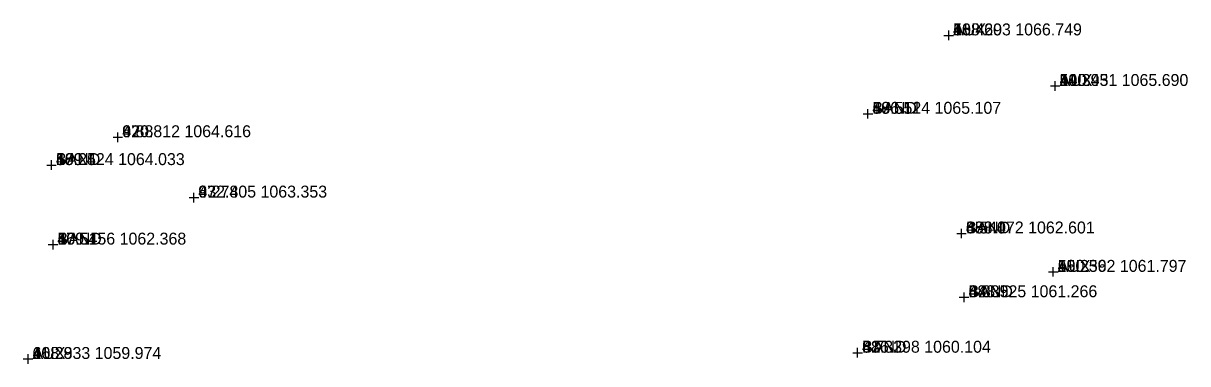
# Model space of a CAD drawing. Extents: x 447 to 607, y 903 to 1070.
# Drawn here: x 468.83 to 493.21, y 1059.87 to 1067 of the extents above; entities that cross this region are included whole.
import ezdxf

# ---------------------------------------------------------------- set-up
doc = ezdxf.new("R2010")
doc.units = 0
doc.linetypes.add('1', pattern=[0])
doc.layers.get('0').update_dxf_attribs({"linetype": '1'})
doc.styles.add('STD', font='txt')

# ---------------------------------------------------------------- blocks, each defined once
blk = doc.blocks.new('CROSS')
at = {"color": 0}
for p, q in [((-50, 0), (50, 0)), ((0, -50), (0, 50))]:
    blk.add_line(p, q, dxfattribs=at)

msp = doc.modelspace()

# ---------------------------------------------------------------- block references
at = {"layer": 'POINT', "color": 2, "xscale": 0.002, "yscale": 0.002, "zscale": 0.002}
for p in [(488.2034, 1066.7488, 10.4687), (490.4313, 1065.6899, 10.3952), (486.5136, 1065.1072, 10.5122), (470.8119, 1064.6164, 9.8875), (469.4236, 1064.0327, 10.2517), (472.4045, 1063.3528, 9.278), (488.4715, 1062.6014, 8.5396), (469.4556, 1062.3681, 10.5151), (490.3924, 1061.7974, 10.2559), (488.5253, 1061.2656, 8.3392), (468.9334, 1059.9735, 10.2833), (486.2976, 1060.104, 8.7332)]:
    msp.add_blockref('CROSS', p, dxfattribs=at)

# ---------------------------------------------------------------- texts
at = {"layer": 'CO_ORDS', "color": 3, "style": 'STD'}
for s, p in [(' 488.203 1066.749', (488.2034, 1066.7488, 10.4687)), (' 490.431 1065.690', (490.4313, 1065.6899, 10.3952)), (' 486.514 1065.107', (486.5136, 1065.1072, 10.5122)), (' 470.812 1064.616', (470.8119, 1064.6164, 9.8875)), (' 469.424 1064.033', (469.4236, 1064.0327, 10.2517)), (' 472.405 1063.353', (472.4045, 1063.3528, 9.278)), (' 488.472 1062.601', (488.4715, 1062.6014, 8.5396)), (' 469.456 1062.368', (469.4556, 1062.3681, 10.5151)), (' 490.392 1061.797', (490.3924, 1061.7974, 10.2559)), (' 488.525 1061.266', (488.5253, 1061.2656, 8.3392)), (' 486.298 1060.104', (486.2976, 1060.104, 8.7332)), (' 468.933 1059.974', (468.9334, 1059.9735, 10.2833))]:
    msp.add_text(s, height=0.25, dxfattribs=at).set_placement(p)
at = {"layer": 'CODE', "color": 3, "style": 'STD'}
for s, p in [(' AUX', (488.2034, 1066.7488, 10.4687)), (' AUX', (490.4313, 1065.6899, 10.3952)), (' BAND', (486.5136, 1065.1072, 10.5122)), (' BAND', (469.4236, 1064.0327, 10.2517)), (' BAND', (488.4715, 1062.6014, 8.5396)), (' BAND', (469.4556, 1062.3681, 10.5151)), (' AUX', (490.3924, 1061.7974, 10.2559)), (' BAND', (488.5253, 1061.2656, 8.3392)), (' BAND', (486.2976, 1060.104, 8.7332)), (' AUX', (468.9334, 1059.9735, 10.2833))]:
    msp.add_text(s, height=0.25, dxfattribs=at).set_placement(p)
at = {"layer": 'HEIGHT', "color": 3, "style": 'STD'}
for s, p in [(' 10.469', (488.2034, 1066.7488, 10.4687)), (' 10.395', (490.4313, 1065.6899, 10.3952)), (' 10.512', (486.5136, 1065.1072, 10.5122)), (' 9.888', (470.8119, 1064.6164, 9.8875)), (' 10.252', (469.4236, 1064.0327, 10.2517)), (' 9.278', (472.4045, 1063.3528, 9.278)), (' 8.540', (488.4715, 1062.6014, 8.5396)), (' 10.515', (469.4556, 1062.3681, 10.5151)), (' 10.256', (490.3924, 1061.7974, 10.2559)), (' 8.339', (488.5253, 1061.2656, 8.3392)), (' 8.733', (486.2976, 1060.104, 8.7332)), (' 10.283', (468.9334, 1059.9735, 10.2833))]:
    msp.add_text(s, height=0.25, dxfattribs=at).set_placement(p)
at = {"layer": 'PT_ID', "color": 3, "style": 'STD'}
for s, p in [(' 56', (488.2034, 1066.7488, 10.4687)), (' 54', (490.4313, 1065.6899, 10.3952)), (' 59', (486.5136, 1065.1072, 10.5122)), (' 62', (470.8119, 1064.6164, 9.8875)), (' 58', (469.4236, 1064.0327, 10.2517)), (' 63', (472.4045, 1063.3528, 9.278)), (' 65', (488.4715, 1062.6014, 8.5396)), (' 57', (469.4556, 1062.3681, 10.5151)), (' 55', (490.3924, 1061.7974, 10.2559)), (' 64', (488.5253, 1061.2656, 8.3392)), (' 61', (486.2976, 1060.104, 8.7332)), (' 60', (468.9334, 1059.9735, 10.2833))]:
    msp.add_text(s, height=0.25, dxfattribs=at).set_placement(p)

doc.saveas('drawing.dxf')
